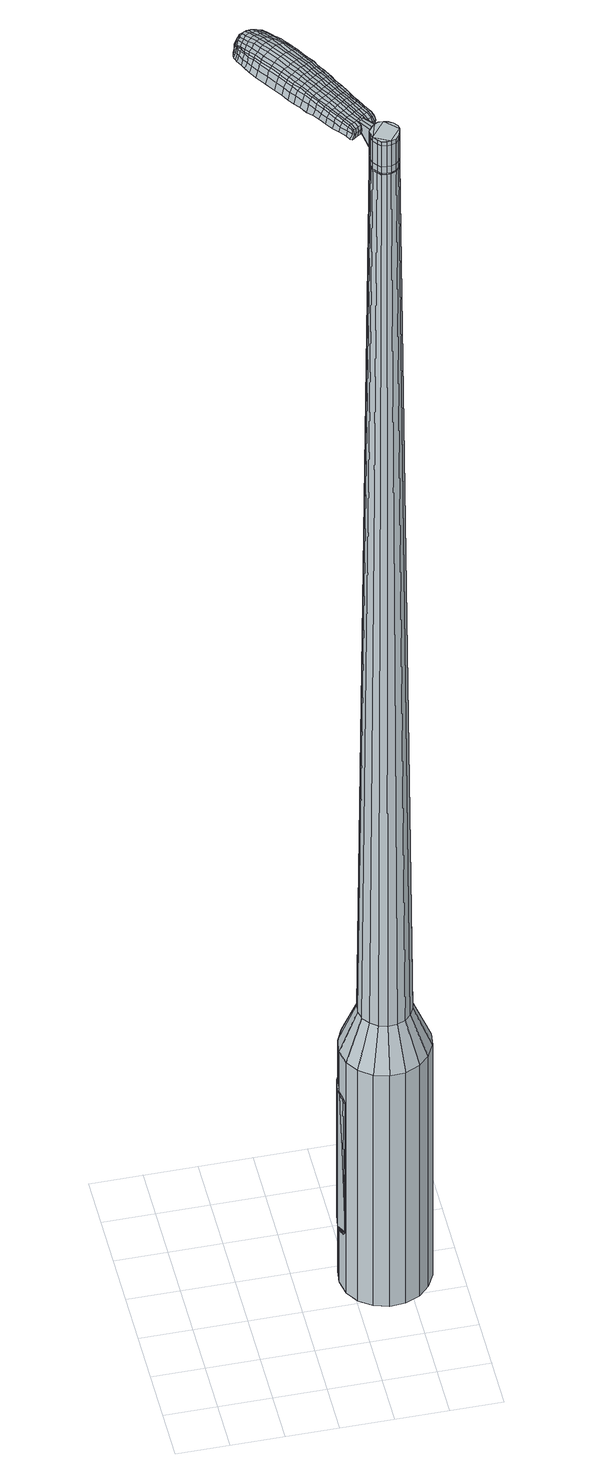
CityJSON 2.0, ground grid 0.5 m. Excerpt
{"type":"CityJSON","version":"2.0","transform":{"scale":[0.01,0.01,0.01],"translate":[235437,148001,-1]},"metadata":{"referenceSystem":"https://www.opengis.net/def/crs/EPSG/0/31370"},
"CityObjects":{
"object1":{"type":"GenericCityObject","attributes":{"cluster":321,"mean_distance_to_centroid":0.302,"new_centroid_x":235438.85,"new_centroid_y":148002.32,"mean_distance_to_camera":11.26,"H1":17.31,"H2":17.91,"Z_final":111.85,"cluster2":-1,"proj_x":235446.6,"proj_y":147997.23,"id_line":87099,"bearing_l":213.24,"distance":9.27,"orientation":"right","G_obj":123.24},"geometry":[{"type":"MultiSurface","lod":"2","boundaries":[[[0,1,2,3]],[[1,4,5,2]],[[4,6,7,5]],[[6,8,9,7]],[[8,10,11,9]],[[10,12,13,11]],[[12,14,15,13]],[[14,16,17,15]],[[16,18,19,17]],[[18,20,21,19]],[[20,22,23,21]],[[22,24,25,23]],[[24,26,27,25]],[[26,28,29,27]],[[28,30,31,29]],[[30,32,33,31]],[[32,34,35,33]],[[34,0,3,35]],[[36,37,38,39]],[[38,40,41,42]],[[41,43,42]],[[42,44,45,46]],[[45,47,46]],[[46,48,49,50]],[[49,51,50]],[[42,46,50,38]],[[50,52,39,38]],[[53,36,39]],[[2,5,7,35]],[[7,9,11,15]],[[11,13,15]],[[15,17,19,23]],[[19,21,23]],[[23,25,27,31]],[[27,29,31]],[[15,23,31,7]],[[31,33,35,7]],[[3,2,35]],[[1,0,54,55]],[[0,34,56,54]],[[34,32,57,56]],[[32,30,58,57]],[[30,28,59,58]],[[28,26,60,59]],[[26,24,61,60]],[[24,22,62,61]],[[22,20,63,62]],[[20,18,64,63]],[[18,16,65,64]],[[16,14,66,65]],[[14,12,67,66]],[[12,10,68,67]],[[10,8,69,68]],[[8,6,70,69]],[[6,4,71,70]],[[4,1,55,71]],[[55,54,72,73]],[[54,56,74,72]],[[56,57,75,74]],[[57,58,76,75]],[[58,59,77,76]],[[59,60,78,77]],[[60,61,79,78]],[[61,62,80,79]],[[62,63,81,80]],[[63,64,82,81]],[[64,65,83,82]],[[65,66,84,83]],[[66,67,85,84]],[[67,68,86,85]],[[68,69,87,86]],[[69,70,88,87]],[[70,71,89,88]],[[71,55,73,89]],[[72,90,91,73]],[[74,92,90,72]],[[93,94,92,74]],[[76,95,94,93]],[[77,96,95,76]],[[78,97,96,77]],[[98,99,97,78]],[[80,100,99,98]],[[101,102,100,80]],[[103,104,102,101]],[[83,105,104,103]],[[84,106,105,83]],[[107,108,106,84]],[[109,110,108,107]],[[87,111,110,109]],[[88,112,111,87]],[[89,113,112,88]],[[73,91,113,89]],[[114,115,116,117]],[[118,114,117,119]],[[120,118,119,121]],[[122,120,121,123]],[[124,122,123,125]],[[126,124,125,127]],[[128,126,127,129]],[[130,128,129,131]],[[132,130,131,133]],[[134,132,133,135]],[[136,134,135,137]],[[138,136,137,139]],[[140,138,139,141]],[[142,140,141,143]],[[144,142,143,145]],[[146,144,145,147]],[[75,93,74]],[[75,76,93]],[[79,98,78]],[[79,80,98]],[[81,101,80]],[[81,82,103,101]],[[82,83,103]],[[85,107,84]],[[85,86,109,107]],[[86,87,109]],[[148,110,111]],[[148,149,108,110]],[[149,106,108]],[[150,104,105]],[[150,151,102,104]],[[151,100,102]],[[152,99,100]],[[152,97,99]],[[153,94,95]],[[153,92,94]],[[39,52,146,154]],[[91,90,155,147]],[[53,39,154,115]],[[90,92,116,155]],[[36,53,115,114]],[[92,153,117,116]],[[37,36,114,118]],[[153,95,119,117]],[[38,37,118,120]],[[95,96,121,119]],[[40,38,120,122]],[[96,97,123,121]],[[41,40,122,124]],[[97,152,125,123]],[[43,41,124,126]],[[152,100,127,125]],[[42,43,126,128]],[[100,151,129,127]],[[44,42,128,130]],[[151,150,131,129]],[[45,44,130,132]],[[150,105,133,131]],[[47,45,132,134]],[[105,106,135,133]],[[46,47,134,136]],[[106,149,137,135]],[[48,46,136,138]],[[149,148,139,137]],[[49,48,138,140]],[[148,111,141,139]],[[51,49,140,142]],[[111,112,143,141]],[[50,51,142,144]],[[112,113,145,143]],[[52,50,144,146]],[[113,91,147,145]],[[146,147,156,157]],[[147,155,158,156]],[[155,116,159,158]],[[116,115,160,159]],[[115,154,161,160]],[[154,146,157,161]],[[162,163,164,165]],[[166,162,165,167]],[[162,166,168,169]],[[163,162,169,170]],[[171,172,173,174]],[[175,171,174,176]],[[171,175,177,178]],[[172,171,178,179]],[[180,181,182,183]],[[184,180,183,185]],[[180,184,186,187]],[[181,180,187,188]],[[189,190,191,192]],[[193,189,192,194]],[[189,193,195,196]],[[190,189,196,197]],[[198,199,200,201]],[[202,198,201,203]],[[198,202,204,205]],[[199,198,205,206]],[[207,208,209,210]],[[211,207,210,212]],[[207,211,213,214]],[[208,207,214,215]],[[216,217,218,219]],[[208,216,219,209]],[[216,208,215,220]],[[217,216,220,221]],[[222,223,224,225]],[[217,222,225,218]],[[222,217,221,226]],[[223,222,226,227]],[[228,166,167,229]],[[223,228,229,224]],[[228,223,227,230]],[[166,228,230,168]],[[231,232,233,234]],[[235,231,234,236]],[[231,235,237,238]],[[232,231,238,239]],[[240,241,242,243]],[[232,240,243,233]],[[240,232,239,244]],[[241,240,244,245]],[[246,247,248,249]],[[241,246,249,242]],[[246,241,245,250]],[[247,246,250,251]],[[252,253,254,255]],[[247,252,255,248]],[[252,247,251,256]],[[253,252,256,257]],[[258,163,170,259]],[[253,258,259,254]],[[258,253,257,260]],[[163,258,260,164]],[[261,262,263,264]],[[265,261,264,266]],[[261,265,267,268]],[[262,261,268,269]],[[270,271,272,273]],[[262,270,273,263]],[[270,262,269,274]],[[271,270,274,275]],[[276,277,278,279]],[[271,276,279,272]],[[276,271,275,280]],[[277,276,280,281]],[[282,175,176,283]],[[277,282,283,278]],[[282,277,281,284]],[[175,282,284,177]],[[285,286,287,288]],[[289,285,288,290]],[[285,289,291,292]],[[286,285,292,293]],[[294,295,296,297]],[[286,294,297,287]],[[294,286,293,298]],[[295,294,298,299]],[[300,301,302,303]],[[295,300,303,296]],[[300,295,299,304]],[[301,300,304,305]],[[306,307,308,309]],[[301,306,309,302]],[[306,301,305,310]],[[307,306,310,311]],[[312,172,179,313]],[[307,312,313,308]],[[312,307,311,314]],[[172,312,314,173]],[[315,201,200,316]],[[317,315,316,318]],[[315,317,319,320]],[[201,315,320,203]],[[321,317,318,322]],[[323,321,322,324]],[[321,323,325,326]],[[317,321,326,319]],[[327,323,324,328]],[[329,327,328,330]],[[327,329,331,332]],[[323,327,332,325]],[[333,329,330,334]],[[335,333,334,336]],[[333,335,337,338]],[[329,333,338,331]],[[339,335,336,340]],[[190,339,340,191]],[[339,190,197,341]],[[335,339,341,337]],[[342,343,188,187]],[[344,342,187,186]],[[342,344,345,346]],[[343,342,346,347]],[[348,349,347,346]],[[350,348,346,345]],[[348,350,351,352]],[[349,348,352,353]],[[354,355,353,352]],[[356,354,352,351]],[[354,356,357,358]],[[355,354,358,359]],[[360,361,359,358]],[[362,360,358,357]],[[360,362,195,193]],[[361,360,193,194]],[[363,364,365,366]],[[265,363,366,267]],[[363,265,266,367]],[[364,363,367,368]],[[369,184,185,370]],[[364,369,370,365]],[[369,364,368,371]],[[184,369,371,186]],[[372,373,374,375]],[[211,372,375,213]],[[372,211,212,376]],[[373,372,376,377]],[[378,379,380,381]],[[373,378,381,374]],[[378,373,377,382]],[[379,378,382,383]],[[384,181,188,385]],[[379,384,385,380]],[[384,379,383,386]],[[181,384,386,182]],[[387,388,389,390]],[[169,387,390,170]],[[387,169,168,391]],[[388,387,391,392]],[[393,394,395,396]],[[388,393,396,389]],[[393,388,392,397]],[[394,393,397,398]],[[399,192,191,400]],[[394,399,400,395]],[[399,394,398,401]],[[192,399,401,194]],[[402,403,404,405]],[[174,402,405,176]],[[402,174,173,406]],[[403,402,406,407]],[[408,196,195,409]],[[403,408,409,404]],[[408,403,407,410]],[[196,408,410,197]],[[411,412,413,414]],[[289,411,414,291]],[[411,289,290,415]],[[412,411,415,416]],[[417,202,203,418]],[[412,417,418,413]],[[417,412,416,419]],[[202,417,419,204]],[[420,421,422,423]],[[235,420,423,237]],[[420,235,236,424]],[[421,420,424,425]],[[426,427,428,429]],[[421,426,429,422]],[[426,421,425,430]],[[427,426,430,431]],[[432,199,206,433]],[[427,432,433,428]],[[432,427,431,434]],[[199,432,434,200]],[[435,436,425,424]],[[234,435,424,236]],[[435,234,233,437]],[[436,435,437,438]],[[439,440,431,430]],[[436,439,430,425]],[[439,436,438,441]],[[440,439,441,442]],[[443,316,200,434]],[[440,443,434,431]],[[443,440,442,444]],[[316,443,444,318]],[[445,446,447,448]],[[292,445,448,293]],[[445,292,291,414]],[[446,445,414,413]],[[449,320,319,450]],[[446,449,450,447]],[[449,446,413,418]],[[320,449,418,203]],[[451,452,438,437]],[[243,451,437,233]],[[451,243,242,453]],[[452,451,453,454]],[[455,456,442,441]],[[452,455,441,438]],[[455,452,454,457]],[[456,455,457,458]],[[459,322,318,444]],[[456,459,444,442]],[[459,456,458,460]],[[322,459,460,324]],[[461,462,463,464]],[[298,461,464,299]],[[461,298,293,448]],[[462,461,448,447]],[[465,326,325,466]],[[462,465,466,463]],[[465,462,447,450]],[[326,465,450,319]],[[467,468,454,453]],[[249,467,453,242]],[[467,249,248,469]],[[468,467,469,470]],[[471,472,458,457]],[[468,471,457,454]],[[471,468,470,473]],[[472,471,473,474]],[[475,328,324,460]],[[472,475,460,458]],[[475,472,474,476]],[[328,475,476,330]],[[477,478,479,480]],[[304,477,480,305]],[[477,304,299,464]],[[478,477,464,463]],[[481,332,331,482]],[[478,481,482,479]],[[481,478,463,466]],[[332,481,466,325]],[[483,484,470,469]],[[255,483,469,248]],[[483,255,254,485]],[[484,483,485,486]],[[487,488,474,473]],[[484,487,473,470]],[[487,484,486,489]],[[488,487,489,490]],[[491,334,330,476]],[[488,491,476,474]],[[491,488,490,492]],[[334,491,492,336]],[[493,494,495,496]],[[310,493,496,311]],[[493,310,305,480]],[[494,493,480,479]],[[497,338,337,498]],[[494,497,498,495]],[[497,494,479,482]],[[338,497,482,331]],[[499,500,486,485]],[[259,499,485,254]],[[499,259,170,390]],[[500,499,390,389]],[[501,502,490,489]],[[500,501,489,486]],[[501,500,389,396]],[[502,501,396,395]],[[503,340,336,492]],[[502,503,492,490]],[[503,502,395,400]],[[340,503,400,191]],[[504,505,407,406]],[[314,504,406,173]],[[504,314,311,496]],[[505,504,496,495]],[[506,341,197,410]],[[505,506,410,407]],[[506,505,495,498]],[[341,506,498,337]],[[507,508,368,367]],[[264,507,367,266]],[[507,264,263,509]],[[508,507,509,510]],[[511,344,186,371]],[[508,511,371,368]],[[511,508,510,512]],[[344,511,512,345]],[[513,514,515,516]],[[214,513,516,215]],[[513,214,213,375]],[[514,513,375,374]],[[517,518,519,520]],[[514,517,520,515]],[[517,514,374,381]],[[518,517,381,380]],[[521,343,347,522]],[[518,521,522,519]],[[521,518,380,385]],[[343,521,385,188]],[[523,524,510,509]],[[273,523,509,263]],[[523,273,272,525]],[[524,523,525,526]],[[527,350,345,512]],[[524,527,512,510]],[[527,524,526,528]],[[350,527,528,351]],[[529,530,531,532]],[[220,529,532,221]],[[529,220,215,516]],[[530,529,516,515]],[[533,534,535,536]],[[530,533,536,531]],[[533,530,515,520]],[[534,533,520,519]],[[537,349,353,538]],[[534,537,538,535]],[[537,534,519,522]],[[349,537,522,347]],[[539,540,526,525]],[[279,539,525,272]],[[539,279,278,541]],[[540,539,541,542]],[[543,356,351,528]],[[540,543,528,526]],[[543,540,542,544]],[[356,543,544,357]],[[545,546,547,548]],[[226,545,548,227]],[[545,226,221,532]],[[546,545,532,531]],[[549,550,551,552]],[[546,549,552,547]],[[549,546,531,536]],[[550,549,536,535]],[[553,355,359,554]],[[550,553,554,551]],[[553,550,535,538]],[[355,553,538,353]],[[555,556,542,541]],[[283,555,541,278]],[[555,283,176,405]],[[556,555,405,404]],[[557,362,357,544]],[[556,557,544,542]],[[557,556,404,409]],[[362,557,409,195]],[[558,559,392,391]],[[230,558,391,168]],[[558,230,227,548]],[[559,558,548,547]],[[560,561,398,397]],[[559,560,397,392]],[[560,559,547,552]],[[561,560,552,551]],[[562,361,194,401]],[[561,562,401,398]],[[562,561,551,554]],[[361,562,554,359]],[[563,564,565,566]],[[566,565,567,568]],[[569,567,565,570]],[[570,565,564,571]],[[572,573,574,575]],[[575,574,576,577]],[[578,576,574,579]],[[579,574,573,580]],[[581,582,583,584]],[[584,583,585,586]],[[587,585,583,588]],[[588,583,582,589]],[[590,591,592,593]],[[593,592,594,595]],[[596,594,592,597]],[[597,592,591,598]],[[599,600,601,602]],[[602,601,603,604]],[[605,603,601,606]],[[606,601,600,607]],[[608,609,610,611]],[[611,610,612,613]],[[614,612,610,615]],[[615,610,609,616]],[[617,618,619,620]],[[620,619,609,608]],[[616,609,619,621]],[[621,619,618,622]],[[623,624,625,626]],[[626,625,618,617]],[[622,618,625,627]],[[627,625,624,628]],[[568,567,629,630]],[[630,629,624,623]],[[628,624,629,631]],[[631,629,567,569]],[[632,633,634,635]],[[635,634,636,637]],[[638,636,634,639]],[[639,634,633,640]],[[641,642,643,644]],[[644,643,633,632]],[[640,633,643,645]],[[645,643,642,646]],[[647,648,649,650]],[[650,649,642,641]],[[646,642,649,651]],[[651,649,648,652]],[[653,654,655,656]],[[656,655,648,647]],[[652,648,655,657]],[[657,655,654,658]],[[571,564,659,660]],[[660,659,654,653]],[[658,654,659,661]],[[661,659,564,563]],[[662,663,664,665]],[[665,664,666,667]],[[668,666,664,669]],[[669,664,663,670]],[[671,672,673,674]],[[674,673,663,662]],[[670,663,673,675]],[[675,673,672,676]],[[677,678,679,680]],[[680,679,672,671]],[[676,672,679,681]],[[681,679,678,682]],[[577,576,683,684]],[[684,683,678,677]],[[682,678,683,685]],[[685,683,576,578]],[[686,687,688,689]],[[689,688,690,691]],[[692,690,688,693]],[[693,688,687,694]],[[695,696,697,698]],[[698,697,687,686]],[[694,687,697,699]],[[699,697,696,700]],[[701,702,703,704]],[[704,703,696,695]],[[700,696,703,705]],[[705,703,702,706]],[[707,708,709,710]],[[710,709,702,701]],[[706,702,709,711]],[[711,709,708,712]],[[580,573,713,714]],[[714,713,708,707]],[[712,708,713,715]],[[715,713,573,572]],[[599,602,716,717]],[[717,716,718,719]],[[720,718,716,721]],[[721,716,602,604]],[[719,718,722,723]],[[723,722,724,725]],[[726,724,722,727]],[[727,722,718,720]],[[725,724,728,729]],[[729,728,730,731]],[[732,730,728,733]],[[733,728,724,726]],[[731,730,734,735]],[[735,734,736,737]],[[738,736,734,739]],[[739,734,730,732]],[[737,736,740,741]],[[741,740,591,590]],[[598,591,740,742]],[[742,740,736,738]],[[589,743,744,588]],[[588,744,745,587]],[[746,745,744,747]],[[747,744,743,748]],[[748,749,750,747]],[[747,750,751,746]],[[752,751,750,753]],[[753,750,749,754]],[[754,755,756,753]],[[753,756,757,752]],[[758,757,756,759]],[[759,756,755,760]],[[760,761,762,759]],[[759,762,763,758]],[[596,763,762,594]],[[594,762,761,595]],[[764,765,766,767]],[[767,766,666,668]],[[667,666,766,768]],[[768,766,765,769]],[[586,585,770,771]],[[771,770,765,764]],[[769,765,770,772]],[[772,770,585,587]],[[773,774,775,776]],[[776,775,612,614]],[[613,612,775,777]],[[777,775,774,778]],[[779,780,781,782]],[[782,781,774,773]],[[778,774,781,783]],[[783,781,780,784]],[[589,582,785,786]],[[786,785,780,779]],[[784,780,785,787]],[[787,785,582,581]],[[788,789,790,791]],[[791,790,570,571]],[[569,570,790,792]],[[792,790,789,793]],[[794,795,796,797]],[[797,796,789,788]],[[793,789,796,798]],[[798,796,795,799]],[[590,593,800,801]],[[801,800,795,794]],[[799,795,800,802]],[[802,800,593,595]],[[803,804,805,806]],[[806,805,575,577]],[[572,575,805,807]],[[807,805,804,808]],[[596,597,809,810]],[[810,809,804,803]],[[808,804,809,811]],[[811,809,597,598]],[[812,813,814,815]],[[815,814,690,692]],[[691,690,814,816]],[[816,814,813,817]],[[604,603,818,819]],[[819,818,813,812]],[[817,813,818,820]],[[820,818,603,605]],[[821,822,636,823]],[[823,636,638]],[[637,636,824]],[[824,636,822,825]],[[826,827,828,829]],[[829,828,822,821]],[[825,822,828,830]],[[830,828,827,831]],[[607,600,832,833]],[[833,832,827,826]],[[831,827,832,834]],[[834,832,600,599]],[[825,835,836,824]],[[824,836,635,637]],[[632,635,836,837]],[[837,836,835,838]],[[831,839,840,830]],[[830,840,835,825]],[[838,835,840,841]],[[841,840,839,842]],[[599,717,843,834]],[[834,843,839,831]],[[842,839,843,844]],[[844,843,717,719]],[[845,846,847]],[[847,846,693,694]],[[692,693,846,815]],[[815,846,845,812]],[[720,721,848,849]],[[849,848,845,847]],[[812,845,848,819]],[[819,848,721,604]],[[838,850,851,837]],[[837,851,644,632]],[[641,644,851,852]],[[852,851,850,853]],[[842,854,855,841]],[[841,855,850,838]],[[853,850,855,856]],[[856,855,854,857]],[[719,723,858,844]],[[844,858,854,842]],[[857,854,858,859]],[[859,858,723,725]],[[860,861,862,863]],[[863,862,699,700]],[[694,699,862,847]],[[862,861,847]],[[726,727,864,865]],[[865,864,861,860]],[[847,861,864,849]],[[849,864,727,720]],[[853,866,852]],[[852,866,650,641]],[[647,650,866,867]],[[867,866,868]],[[857,869,870,856]],[[856,870,866,853]],[[868,866,870,871]],[[871,870,869,872]],[[725,729,873,859]],[[859,873,869,857]],[[872,869,873,874]],[[874,873,729,731]],[[875,876,877,878]],[[878,877,705,706]],[[700,705,877,863]],[[863,877,876,860]],[[732,733,879,880]],[[880,879,876,875]],[[860,876,879,865]],[[865,879,733,726]],[[868,881,882,867]],[[867,882,656,647]],[[653,656,882,883]],[[883,882,881,884]],[[872,885,886,871]],[[871,886,881,868]],[[884,881,886,887]],[[887,886,885,888]],[[731,735,889,874]],[[874,889,885,872]],[[888,885,889,890]],[[890,889,735,737]],[[891,892,893,894]],[[894,893,711,712]],[[706,711,893,878]],[[878,893,892,875]],[[738,739,895,896]],[[896,895,892,891]],[[875,892,895,880]],[[880,895,739,732]],[[884,897,898,883]],[[883,898,660,653]],[[571,660,898,791]],[[791,898,897,788]],[[888,899,900,887]],[[887,900,897,884]],[[788,897,900,797]],[[797,900,899,794]],[[737,741,901,890]],[[890,901,899,888]],[[794,899,901,801]],[[801,901,741,590]],[[808,902,903,807]],[[807,903,715,572]],[[712,715,903,894]],[[894,903,902,891]],[[598,742,904,811]],[[811,904,902,808]],[[891,902,904,896]],[[896,904,742,738]],[[769,905,906,768]],[[768,906,665,667]],[[662,665,906,907]],[[907,906,905,908]],[[587,745,909,772]],[[772,909,905,769]],[[908,905,909,910]],[[910,909,745,746]],[[911,912,913,914]],[[914,913,615,616]],[[614,615,913,776]],[[776,913,912,773]],[[915,916,917,918]],[[918,917,912,911]],[[773,912,917,782]],[[782,917,916,779]],[[748,743,919,920]],[[920,919,916,915]],[[779,916,919,786]],[[786,919,743,589]],[[908,921,922,907]],[[907,922,674,662]],[[671,674,922,923]],[[923,922,921,924]],[[746,751,925,910]],[[910,925,921,908]],[[924,921,925,926]],[[926,925,751,752]],[[927,928,929,930]],[[930,929,621,622]],[[616,621,929,914]],[[914,929,928,911]],[[931,932,933,934]],[[934,933,928,927]],[[911,928,933,918]],[[918,933,932,915]],[[754,749,935,936]],[[936,935,932,931]],[[915,932,935,920]],[[920,935,749,748]],[[924,937,938,923]],[[923,938,680,671]],[[677,680,938,939]],[[939,938,937,940]],[[752,757,941,926]],[[926,941,937,924]],[[940,937,941,942]],[[942,941,757,758]],[[943,944,945,946]],[[946,945,627,628]],[[622,627,945,930]],[[930,945,944,927]],[[947,948,949,950]],[[950,949,944,943]],[[927,944,949,934]],[[934,949,948,931]],[[760,755,951,952]],[[952,951,948,947]],[[931,948,951,936]],[[936,951,755,754]],[[940,953,954,939]],[[939,954,684,677]],[[577,684,954,806]],[[806,954,953,803]],[[758,763,955,942]],[[942,955,953,940]],[[803,953,955,810]],[[810,955,763,596]],[[793,956,957,792]],[[792,957,631,569]],[[628,631,957,946]],[[946,957,956,943]],[[799,958,959,798]],[[798,959,956,793]],[[943,956,959,950]],[[950,959,958,947]],[[595,761,960,802]],[[802,960,958,799]],[[947,958,960,952]],[[952,960,761,760]],[[563,566,165,164]],[[566,568,167,165]],[[578,579,178,177]],[[579,580,179,178]],[[581,584,183,182]],[[584,586,185,183]],[[605,606,205,204]],[[606,607,206,205]],[[608,611,210,209]],[[611,613,212,210]],[[617,620,219,218]],[[620,608,209,219]],[[623,626,225,224]],[[626,617,218,225]],[[568,630,229,167]],[[630,623,224,229]],[[638,639,238,237]],[[639,640,239,238]],[[640,645,244,239]],[[645,646,245,244]],[[646,651,250,245]],[[651,652,251,250]],[[652,657,256,251]],[[657,658,257,256]],[[658,661,260,257]],[[661,563,164,260]],[[668,669,268,267]],[[669,670,269,268]],[[670,675,274,269]],[[675,676,275,274]],[[676,681,280,275]],[[681,682,281,280]],[[682,685,284,281]],[[685,578,177,284]],[[686,689,288,287]],[[689,691,290,288]],[[695,698,297,296]],[[698,686,287,297]],[[701,704,303,302]],[[704,695,296,303]],[[707,710,309,308]],[[710,701,302,309]],[[580,714,313,179]],[[714,707,308,313]],[[764,767,366,365]],[[767,668,267,366]],[[586,771,370,185]],[[771,764,365,370]],[[613,777,376,212]],[[777,778,377,376]],[[778,783,382,377]],[[783,784,383,382]],[[784,787,386,383]],[[787,581,182,386]],[[691,816,415,290]],[[816,817,416,415]],[[817,820,419,416]],[[820,605,204,419]],[[821,823,423,422]],[[823,638,237,423]],[[826,829,429,428]],[[829,821,422,429]],[[607,833,433,206]],[[833,826,428,433]],[[961,962,963,964]],[[965,966,964,963]],[[967,968,969,970]],[[971,972,973,974]],[[962,975,976,963]],[[977,965,963,976]],[[978,967,970,979]],[[980,981,972,971]],[[975,982,983,976]],[[983,984,977,976]],[[985,978,979,986]],[[987,981,980,988]],[[982,989,990,983]],[[990,991,984,983]],[[992,985,986,993]],[[994,987,988,995]],[[996,997,998,999]],[[1000,1001,997,996]],[[1000,1002,1003,1001]],[[1002,1004,1005,1003]],[[1006,1007,1008,1009]],[[1010,1011,1007,1006]],[[1012,1013,1011,1010]],[[1014,1015,1013,1012]],[[1009,998,997,1006]],[[1006,997,1001,1010]],[[1001,1003,1012,1010]],[[1003,1005,1014,1012]],[[970,969,966,965]],[[979,970,965,977]],[[984,986,979,977]],[[991,993,986,984]],[[971,974,968,967]],[[980,971,967,978]],[[988,980,978,985]],[[995,988,985,992]],[[972,996,999,973]],[[981,1000,996,972]],[[1002,1000,981,987]],[[1004,1002,987,994]],[[1016,1017,1018,1019]],[[1018,1020,1021,1022]],[[1018,1022,1023,1024]],[[1018,1024,1019]],[[1025,1016,1019,1026]],[[1027,1026,1019,1028]],[[1029,1028,1019]],[[1030,1018,1017,1031]],[[1032,1030,1031,1033]],[[1034,1032,1033,1035]],[[1036,1034,1035,1037]],[[1038,1036,1037,1039]],[[1039,1040,1041,1042]],[[1039,1042,1043,1044]],[[1039,1044,1045,1046]],[[1045,1047,1048,1049]],[[1045,1049,1050,1051]],[[1045,1051,1046]],[[1039,1046,1038]],[[1052,1053,1017,1016]],[[1054,1055,1020,1018]],[[1056,1057,1029,1019]],[[1053,1058,1031,1017]],[[1059,1054,1018,1030]],[[1058,1060,1033,1031]],[[1061,1059,1030,1032]],[[1060,1062,1035,1033]],[[1063,1061,1032,1034]],[[1062,1064,1037,1035]],[[1065,1063,1034,1036]],[[1064,1066,1039,1037]],[[1067,1065,1036,1038]],[[1066,1068,1040,1039]],[[1069,1070,1047,1045]],[[1071,1067,1038,1046]],[[1041,1040,1068,1072]],[[1042,1041,1072,1073]],[[1043,1042,1073,1074]],[[1044,1043,1074,1075]],[[1045,1044,1075,1069]],[[1076,1052,1016,1025]],[[1077,1076,1025,1026]],[[1078,1077,1026,1027]],[[1079,1078,1027,1028]],[[1057,1079,1028,1029]],[[1021,1020,1055,1080]],[[1048,1047,1070,1081]],[[1022,1021,1080,1082]],[[1023,1022,1082,1083]],[[1024,1023,1083,1084]],[[1019,1024,1084,1056]],[[1049,1048,1081,1085]],[[1050,1049,1085,1086]],[[1051,1050,1086,1087]],[[1046,1051,1087,1071]]]}]}
},
"vertices":[
[159,167,384],[173,173,384],[173,173,96],[159,167,96],[187,174,384],[187,174,96],[201,170,384],[201,170,96],[213,161,384],[213,161,96],[221,149,384],[221,149,96],[225,134,384],[225,134,96],[223,120,384],[223,120,96],[216,107,384],[216,107,96],[206,97,384],[206,97,96],[192,91,384],[192,91,96],[177,90,384],[177,90,96],[163,94,384],[163,94,96],[151,103,384],[151,103,96],[143,115,384],[143,115,96],[140,130,384],[140,130,96],[142,144,384],[142,144,96],[148,157,384],[148,157,96],[169,136,1524],[169,131,1524],[170,127,1524],[175,143,1524],[173,123,1524],[176,120,1524],[185,119,1524],[181,119,1524],[190,121,1524],[193,124,1524],[196,133,1524],[195,128,1524],[195,137,1524],[192,141,1524],[184,145,1524],[188,144,1524],[179,145,1524],[172,140,1524],[169,153,429],[177,157,429],[162,147,429],[158,139,429],[157,131,429],[159,122,429],[164,115,429],[171,110,429],[179,107,429],[188,108,429],[196,111,429],[202,117,429],[206,125,429],[207,134,429],[205,142,429],[201,149,429],[194,155,429],[185,157,429],[175,143,1483],[179,145,1483],[172,140,1483],[169,136,1483],[169,131,1483],[170,127,1483],[173,123,1483],[176,120,1483],[181,119,1483],[185,119,1483],[190,121,1483],[193,124,1483],[195,128,1483],[196,133,1483],[195,137,1483],[192,141,1483],[188,144,1483],[184,145,1483],[175,143,1485],[179,145,1485],[172,140,1485],[170,136,1483],[170,136,1485],[169,131,1485],[170,127,1485],[173,123,1485],[177,121,1483],[177,121,1485],[181,119,1485],[185,120,1483],[185,120,1485],[189,121,1483],[189,121,1485],[193,124,1485],[195,128,1485],[195,133,1483],[195,133,1485],[194,137,1483],[194,137,1485],[192,141,1485],[188,144,1485],[184,145,1485],[169,136,1519],[172,140,1519],[172,140,1493],[169,136,1493],[169,131,1519],[169,131,1493],[170,127,1519],[170,127,1493],[173,123,1519],[173,123,1493],[176,120,1519],[176,120,1493],[181,119,1519],[181,119,1493],[185,119,1519],[185,119,1493],[190,121,1519],[190,121,1493],[193,124,1519],[193,124,1493],[195,128,1519],[195,128,1493],[196,133,1519],[196,133,1493],[195,137,1519],[195,137,1493],[192,141,1519],[192,141,1493],[188,144,1519],[188,144,1493],[184,145,1519],[184,145,1493],[179,145,1519],[179,145,1493],[195,137,1485],[196,133,1485],[190,121,1485],[185,119,1485],[176,120,1485],[169,136,1485],[175,143,1519],[175,143,1493],[167,161,1513],[167,161,1518],[165,159,1513],[162,157,1513],[162,157,1518],[165,159,1518],[140,232,1519],[144,226,1518],[145,227,1509],[141,234,1510],[136,239,1519],[137,241,1510],[135,237,1526],[140,230,1525],[143,224,1525],[108,211,1519],[112,205,1518],[114,205,1525],[110,211,1525],[103,218,1519],[105,218,1526],[101,218,1510],[106,211,1510],[110,205,1509],[83,282,1519],[86,284,1519],[85,284,1513],[82,282,1513],[80,279,1519],[79,279,1513],[81,277,1524],[83,280,1524],[87,282,1524],[123,220,1530],[127,214,1529],[130,215,1529],[126,222,1530],[118,227,1531],[121,229,1531],[115,225,1530],[120,218,1530],[124,212,1529],[168,152,1512],[170,154,1512],[169,155,1517],[167,153,1517],[165,151,1512],[165,152,1517],[164,151,1506],[167,153,1506],[169,155,1506],[107,280,1519],[109,278,1519],[110,279,1512],[107,282,1512],[105,282,1518],[106,284,1512],[105,281,1522],[106,280,1523],[108,277,1524],[112,274,1519],[116,270,1519],[116,271,1512],[113,276,1512],[111,273,1524],[115,269,1525],[119,265,1519],[123,258,1519],[124,260,1511],[120,267,1511],[118,264,1526],[123,257,1526],[130,249,1519],[130,251,1510],[129,247,1526],[177,168,1513],[174,174,1513],[173,173,1518],[177,167,1517],[180,163,1512],[179,163,1516],[180,164,1506],[178,169,1507],[174,176,1507],[170,181,1514],[166,187,1515],[165,186,1520],[169,179,1519],[170,182,1507],[167,189,1507],[162,194,1515],[159,200,1516],[158,199,1522],[162,192,1521],[163,195,1508],[159,202,1508],[155,207,1517],[151,213,1517],[151,211,1524],[154,205,1523],[156,208,1508],[152,215,1509],[148,219,1518],[147,218,1524],[148,221,1509],[77,262,1519],[78,259,1519],[79,259,1524],[78,262,1523],[76,264,1518],[77,264,1522],[74,264,1512],[75,262,1512],[76,259,1512],[80,254,1519],[83,249,1519],[84,249,1525],[82,255,1524],[79,254,1512],[81,249,1512],[86,244,1519],[90,237,1519],[92,237,1526],[88,244,1526],[84,244,1511],[88,237,1511],[97,228,1519],[98,228,1526],[95,228,1510],[152,151,1513],[147,157,1513],[146,157,1507],[151,151,1507],[156,147,1512],[154,147,1506],[156,148,1516],[153,151,1517],[149,157,1518],[143,163,1514],[138,169,1515],[137,170,1507],[141,163,1507],[144,163,1519],[140,169,1520],[134,175,1515],[130,181,1516],[128,182,1508],[132,176,1508],[136,175,1521],[131,181,1522],[125,187,1517],[121,193,1517],[119,193,1509],[123,187,1508],[127,187,1523],[123,193,1524],[116,199,1518],[114,199,1509],[118,199,1524],[164,158,1519],[166,159,1519],[160,164,1520],[162,166,1520],[157,163,1520],[162,156,1519],[156,170,1522],[158,172,1522],[152,177,1523],[154,178,1523],[149,175,1523],[153,169,1521],[148,183,1524],[150,184,1524],[144,189,1525],[146,191,1525],[141,187,1525],[145,181,1524],[139,195,1526],[142,197,1526],[135,201,1527],[138,203,1527],[133,199,1527],[137,193,1526],[131,207,1528],[134,209,1528],[128,206,1528],[85,278,1527],[88,280,1527],[82,275,1526],[85,271,1527],[87,274,1528],[91,276,1528],[91,269,1529],[94,271,1529],[88,266,1528],[92,260,1530],[95,263,1530],[98,265,1530],[99,256,1531],[102,258,1531],[96,254,1530],[101,246,1531],[104,249,1531],[107,251,1531],[111,238,1531],[114,240,1531],[108,236,1531],[75,266,1518],[76,269,1519],[75,270,1513],[74,266,1513],[77,265,1523],[77,268,1523],[77,274,1519],[77,274,1513],[79,273,1524],[103,283,1518],[100,284,1518],[101,283,1523],[103,282,1523],[103,285,1513],[101,286,1513],[97,285,1519],[93,285,1519],[94,284,1524],[97,284,1523],[97,286,1513],[93,286,1513],[89,285,1519],[90,284,1524],[89,286,1513],[139,229,1528],[137,228,1528],[140,222,1528],[142,223,1527],[134,236,1528],[132,236,1529],[134,227,1529],[132,225,1530],[135,219,1529],[138,220,1528],[130,234,1529],[127,233,1530],[129,223,1530],[133,217,1529],[124,231,1531],[111,211,1528],[113,213,1529],[108,220,1529],[106,219,1528],[115,206,1527],[117,207,1528],[116,215,1529],[111,223,1530],[121,209,1528],[158,146,1512],[159,147,1512],[159,148,1517],[157,147,1517],[156,146,1506],[158,147,1506],[162,149,1512],[162,150,1517],[161,149,1506],[180,160,1512],[179,159,1512],[179,161,1506],[180,162,1506],[179,161,1517],[177,160,1517],[177,158,1512],[174,157,1512],[174,158,1506],[177,159,1506],[176,159,1517],[173,158,1517],[172,155,1512],[172,156,1506],[171,156,1517],[176,166,1519],[175,165,1519],[172,172,1520],[171,171,1520],[173,164,1519],[170,162,1519],[169,170,1520],[167,168,1520],[168,161,1519],[164,167,1520],[154,152,1519],[156,153,1519],[152,159,1520],[150,158,1520],[159,154,1519],[154,161,1520],[168,179,1521],[167,178,1521],[164,185,1522],[163,184,1522],[165,176,1521],[163,175,1521],[161,183,1522],[159,181,1523],[160,173,1522],[156,180,1523],[146,164,1521],[147,165,1521],[143,171,1522],[141,170,1522],[150,167,1521],[146,173,1522],[161,191,1523],[159,190,1523],[157,198,1524],[155,197,1524],[157,189,1523],[155,187,1524],[153,195,1525],[151,194,1525],[152,186,1524],[148,192,1525],[137,176,1523],[139,177,1523],[134,183,1524],[133,182,1524],[142,179,1524],[137,185,1525],[153,204,1525],[152,203,1525],[150,210,1526],[148,209,1526],[149,202,1526],[147,200,1526],[146,208,1527],[143,206,1527],[144,198,1526],[141,205,1527],[128,188,1525],[130,189,1525],[126,195,1526],[124,194,1526],[133,191,1526],[129,197,1527],[146,217,1527],[144,216,1527],[142,214,1527],[139,213,1528],[137,211,1528],[120,200,1527],[122,201,1527],[125,203,1528],[78,264,1525],[78,266,1525],[80,260,1526],[80,263,1526],[80,271,1526],[82,267,1527],[104,280,1525],[102,281,1525],[104,278,1526],[107,277,1525],[99,282,1525],[95,282,1526],[98,278,1527],[101,278,1526],[92,281,1526],[94,277,1527],[82,256,1526],[83,258,1527],[85,251,1527],[86,253,1528],[85,262,1528],[89,256,1529],[110,273,1526],[108,273,1527],[111,268,1528],[113,268,1527],[104,274,1527],[101,273,1528],[105,267,1529],[108,268,1528],[98,272,1528],[102,266,1530],[88,245,1528],[90,247,1529],[93,238,1528],[94,240,1529],[93,250,1529],[97,243,1530],[117,263,1528],[115,263,1528],[119,256,1529],[121,256,1528],[112,262,1529],[109,262,1530],[114,254,1530],[117,255,1530],[105,260,1530],[110,253,1531],[100,228,1529],[101,230,1529],[104,233,1530],[128,247,1528],[126,246,1529],[123,245,1530],[120,243,1530],[117,242,1531],[143,227,1509],[142,225,1518],[139,231,1518],[139,233,1509],[134,238,1519],[135,240,1510],[134,236,1525],[138,229,1525],[142,223,1525],[116,206,1525],[114,206,1518],[110,212,1518],[111,212,1525],[105,219,1519],[107,219,1525],[103,219,1510],[108,212,1509],[112,206,1509],[86,282,1513],[87,282,1519],[84,280,1519],[83,281,1513],[82,277,1519],[81,278,1513],[82,276,1524],[85,279,1524],[87,280,1524],[130,216,1528],[127,214,1528],[123,220,1529],[126,222,1529],[118,228,1529],[121,229,1529],[115,226,1529],[120,218,1529],[124,212,1528],[168,156,1516],[169,156,1512],[166,154,1512],[166,155,1516],[164,153,1512],[164,154,1516],[163,153,1506],[166,155,1506],[168,157,1506],[108,278,1512],[108,277,1519],[106,279,1518],[106,280,1512],[104,280,1518],[105,282,1512],[104,279,1522],[105,278,1523],[107,276,1523],[115,270,1512],[114,268,1519],[111,273,1519],[111,275,1512],[110,272,1524],[113,267,1525],[122,259,1511],[122,257,1519],[117,264,1519],[118,266,1511],[117,262,1525],[121,256,1526],[128,248,1519],[129,250,1510],[127,246,1526],[171,172,1518],[172,173,1513],[176,167,1513],[175,166,1517],[178,162,1512],[177,163,1515],[178,164,1506],[176,168,1506],[172,175,1507],[164,185,1520],[164,186,1514],[168,180,1514],[167,179,1519],[169,181,1507],[165,188,1507],[156,198,1522],[157,199,1516],[161,193,1515],[160,192,1521],[161,195,1508],[158,201,1508],[149,211,1523],[150,212,1517],[153,206,1516],[153,204,1522],[154,208,1508],[150,214,1508],[146,218,1517],[145,217,1524],[147,220,1509],[81,260,1523],[80,259,1519],[78,262,1518],[80,263,1523],[78,264,1518],[79,264,1522],[76,264,1512],[77,262,1512],[78,259,1512],[86,250,1525],[85,250,1519],[82,255,1519],[83,255,1524],[80,255,1512],[83,250,1512],[93,238,1526],[92,238,1519],[88,245,1519],[89,245,1525],[86,245,1511],[90,239,1511],[98,229,1519],[100,229,1526],[96,229,1510],[147,159,1507],[149,158,1513],[153,153,1513],[152,153,1506],[157,149,1512],[155,149,1506],[157,150,1515],[154,153,1517],[150,159,1518],[138,171,1507],[140,171,1514],[144,165,1514],[143,165,1507],[146,165,1519],[141,171,1520],[129,183,1508],[131,183,1516],[135,177,1515],[134,177,1508],[137,177,1521],[133,183,1522],[120,195,1508],[122,194,1517],[127,189,1516],[125,189,1508],[128,189,1522],[124,194,1523],[118,200,1517],[116,201,1509],[120,200,1524],[164,159,1518],[166,160,1518],[160,165,1519],[162,166,1519],[157,163,1519],[161,157,1518],[156,171,1520],[158,172,1520],[151,177,1521],[154,179,1521],[149,175,1521],[153,169,1520],[147,183,1523],[150,185,1523],[143,190,1524],[146,191,1524],[141,188,1524],[145,182,1523],[139,196,1525],[142,197,1525],[135,202,1526],[138,203,1526],[132,200,1526],[137,194,1525],[131,208,1527],[134,210,1527],[128,206,1527],[89,279,1526],[86,277,1526],[84,274,1525],[85,271,1526],[88,274,1526],[91,275,1526],[94,270,1528],[91,268,1528],[89,266,1527],[93,260,1528],[95,262,1529],[98,264,1529],[102,258,1530],[99,256,1530],[96,254,1529],[101,246,1530],[104,249,1530],[107,251,1530],[114,240,1530],[111,238,1530],[108,236,1530],[77,269,1513],[78,269,1518],[77,266,1518],[76,266,1512],[79,265,1523],[79,268,1523],[79,273,1519],[78,273,1513],[80,272,1523],[100,281,1523],[100,282,1518],[102,281,1518],[102,280,1523],[103,283,1512],[100,283,1512],[94,282,1523],[93,283,1519],[97,283,1519],[97,282,1523],[97,284,1513],[93,284,1513],[90,283,1519],[91,282,1524],[89,284,1513],[140,222,1527],[136,228,1527],[137,228,1527],[141,222,1526],[133,236,1527],[132,235,1528],[135,219,1528],[131,225,1528],[134,227,1528],[138,221,1527],[129,234,1528],[126,233,1529],[128,223,1529],[132,217,1528],[124,231,1529],[109,221,1528],[114,213,1527],[112,212,1527],[107,219,1527],[116,207,1526],[118,208,1527],[117,216,1528],[112,223,1528],[121,210,1527],[158,150,1516],[158,149,1512],[157,148,1512],[157,149,1516],[156,148,1506],[157,149,1506],[161,151,1512],[161,152,1516],[160,151,1506],[177,163,1506],[177,161,1512],[178,163,1506],[177,162,1516],[176,162,1516],[173,160,1506],[173,159,1512],[175,160,1512],[175,161,1506],[174,161,1516],[172,159,1516],[171,157,1512],[171,158,1506],[170,158,1516],[174,165,1518],[175,166,1518],[171,172,1519],[170,172,1519],[170,163,1518],[172,164,1518],[168,170,1519],[166,169,1519],[168,162,1518],[164,167,1519],[156,154,1518],[155,153,1518],[151,159,1519],[158,155,1518],[154,161,1519],[166,178,1520],[167,178,1520],[163,185,1521],[163,184,1521],[162,175,1520],[164,177,1520],[161,183,1521],[158,182,1521],[160,174,1520],[156,180,1521],[143,172,1521],[147,166,1520],[146,165,1520],[142,171,1521],[150,167,1520],[146,173,1521],[159,191,1522],[156,197,1523],[155,197,1523],[154,188,1522],[157,189,1522],[153,196,1523],[150,194,1524],[152,186,1523],[148,193,1524],[134,184,1523],[139,178,1522],[138,177,1522],[133,183,1523],[142,180,1522],[137,186,1523],[151,203,1524],[152,204,1524],[148,210,1525],[147,210,1525],[146,200,1525],[149,202,1524],[145,208,1525],[143,207,1526],[144,199,1525],[140,205,1526],[126,196,1525],[130,190,1524],[129,189,1524],[125,195,1525],[133,192,1524],[129,198,1525],[144,216,1526],[145,216,1526],[139,213,1527],[141,214,1526],[136,211,1527],[122,202,1526],[121,201,1526],[125,204,1526],[80,266,1524],[80,264,1524],[81,261,1525],[81,263,1525],[81,270,1525],[83,267,1525],[104,277,1525],[102,279,1524],[104,278,1524],[106,276,1525],[97,277,1526],[95,280,1525],[98,280,1524],[101,277,1525],[92,280,1525],[94,277,1526],[84,258,1526],[84,256,1526],[87,251,1526],[87,253,1527],[86,262,1526],[90,256,1527],[111,267,1527],[107,272,1526],[109,272,1526],[112,267,1526],[105,267,1528],[101,272,1527],[104,273,1526],[108,267,1527],[98,271,1527],[101,266,1528],[91,247,1527],[90,246,1527],[94,239,1527],[95,240,1528],[93,251,1528],[98,243,1529],[119,255,1528],[114,262,1527],[116,262,1527],[120,256,1527],[113,254,1529],[108,261,1529],[112,262,1528],[116,255,1528],[105,260,1529],[110,252,1530],[102,231,1528],[101,229,1528],[105,233,1529],[125,245,1528],[126,246,1528],[120,243,1529],[123,244,1529],[117,242,1530],[178,163,1508],[173,159,1508],[156,187,1509],[163,192,1509],[145,206,1510],[152,210,1510],[124,239,1512],[131,244,1512],[141,229,1511],[133,224,1511],[114,254,1513],[106,265,1514],[113,270,1514],[122,259,1513],[167,156,1508],[149,183,1509],[138,201,1510],[116,234,1512],[126,219,1511],[106,249,1513],[99,260,1514],[162,152,1508],[143,179,1509],[130,196,1510],[108,229,1512],[118,214,1511],[91,256,1514],[98,244,1513],[156,148,1508],[136,174,1509],[123,192,1510],[100,224,1512],[110,209,1511],[84,251,1514],[90,239,1513],[98,276,1514],[95,280,1514],[100,283,1514],[105,281,1514],[91,272,1514],[89,276,1514],[84,267,1514],[83,272,1514],[77,262,1514],[77,268,1514],[90,282,1515],[85,283,1515],[86,283,1515],[93,284,1515],[86,280,1515],[84,282,1515],[82,277,1515],[83,282,1515],[79,275,1515],[82,281,1515],[140,127,334],[139,131,334],[139,131,165],[142,117,171],[140,127,165],[140,123,165],[141,120,166],[141,118,167],[142,117,169],[140,123,334],[141,120,333],[141,118,332],[142,117,331],[142,117,328],[141,145,165],[141,145,334],[148,158,165],[148,158,334],[159,169,165],[159,169,334],[172,175,165],[172,175,334],[187,176,165],[187,176,334],[191,175,334],[195,174,334],[198,173,333],[200,172,332],[201,172,331],[201,172,328],[191,175,165],[201,172,171],[201,172,169],[200,172,167],[198,173,166],[195,174,165],[142,127,334],[141,131,334],[141,131,165],[142,127,165],[145,117,171],[145,117,328],[143,145,334],[143,145,165],[150,157,334],[150,157,165],[160,166,334],[160,166,165],[173,172,334],[173,172,165],[187,173,334],[187,173,165],[190,172,334],[200,169,328],[200,169,171],[190,172,165],[194,171,334],[197,170,333],[199,170,332],[200,169,331],[143,124,334],[144,121,333],[144,119,332],[144,118,331],[143,124,165],[200,169,169],[144,121,166],[144,119,167],[144,118,169],[199,170,167],[197,170,166],[194,171,165]
]}
